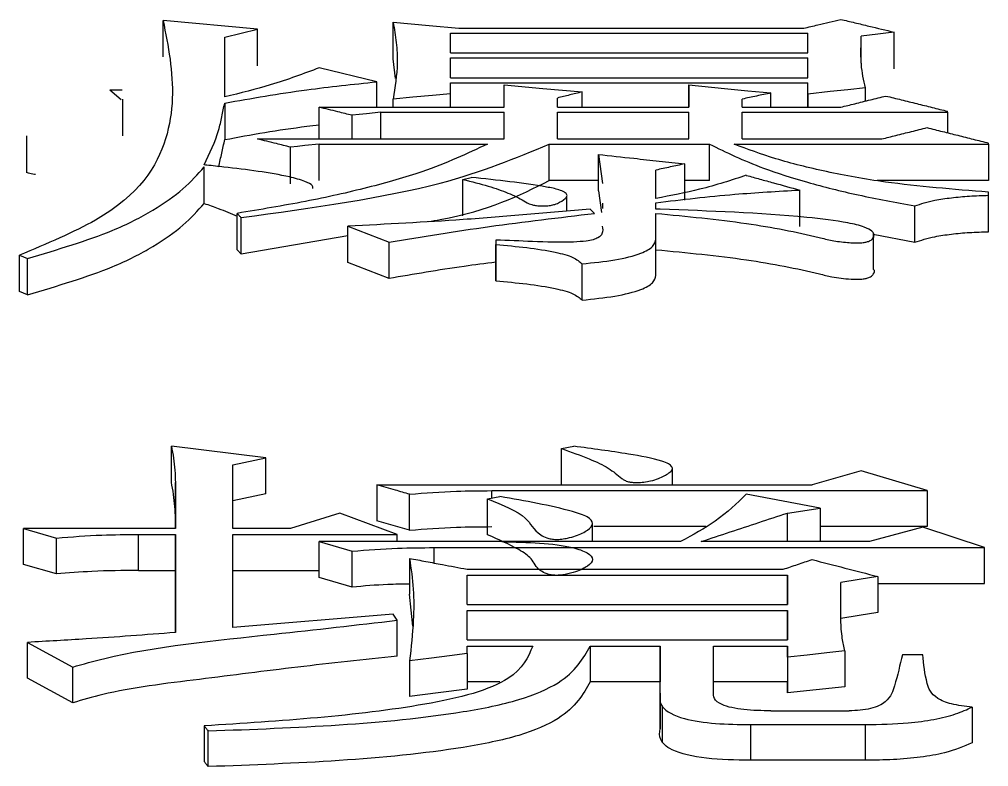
# Model space of a CAD drawing. Header units: millimetres. Extents: x 5231 to 7653, y 7068 to 7959.
# Drawn here: x 6733.161 to 6735.714, y 7418.632 to 7420.601 of the extents above; entities that cross this region are included whole.
import ezdxf

# ---------------------------------------------------------------- set-up
doc = ezdxf.new("R2010")
doc.units = ezdxf.units.MM

msp = doc.modelspace()

# ---------------------------------------------------------------- linework, layer by layer
at = {"color": 7, "linetype": 'Continuous', "lineweight": 25}
for p, q in [((6733.5395, 7420.5023), (6733.5395, 7420.5988)), ((6733.7884, 7420.5756), (6733.5396, 7420.5988)), ((6733.7019, 7420.5548), (6733.7884, 7420.5756)), ((6734.3185, 7420.5781), (6735.2271, 7420.5781)), ((6733.7019, 7420.3968), (6733.7019, 7420.5548)), ((6734.2968, 7420.5652), (6735.2379, 7420.5652)), ((6734.2968, 7420.5131), (6734.2968, 7420.5652)), ((6735.2379, 7420.5131), (6735.2379, 7420.5652)), ((6735.3786, 7420.4897), (6735.3786, 7420.5574)), ((6734.1516, 7420.4453), (6734.1454, 7420.4972)), ((6734.2968, 7420.5131), (6735.2379, 7420.5131)), ((6734.2968, 7420.5), (6735.2379, 7420.5)), ((6734.2968, 7420.4473), (6734.2968, 7420.5)), ((6735.2379, 7420.4473), (6735.2379, 7420.5)), ((6734.1021, 7420.4367), (6733.9507, 7420.4737)), ((6734.2968, 7420.4473), (6735.2379, 7420.4473)), ((6733.399, 7420.4154), (6733.4294, 7420.3904)), ((6733.399, 7420.4154), (6733.4314, 7420.4154)), ((6734.2968, 7420.434), (6735.2379, 7420.434)), ((6734.2968, 7420.4048), (6734.2968, 7420.434)), ((6734.4375, 7420.37), (6734.4375, 7420.4287)), ((6734.9242, 7420.37), (6734.9242, 7420.4287)), ((6734.9242, 7420.4287), (6734.9242, 7420.37)), ((6735.2379, 7420.4047), (6735.2379, 7420.434)), ((6735.3894, 7420.386), (6735.3894, 7420.4207)), ((6733.4333, 7420.2942), (6733.4333, 7420.391)), ((6734.1454, 7420.37), (6734.1454, 7420.3914)), ((6734.2968, 7420.37), (6734.2968, 7420.4048)), ((6734.5781, 7420.37), (6734.5781, 7420.3941)), ((6734.643, 7420.37), (6734.643, 7420.4101)), ((6735.0649, 7420.37), (6735.0649, 7420.3914)), ((6735.1406, 7420.37), (6735.1406, 7420.4074)), ((6735.2379, 7420.4047), (6735.2379, 7420.37)), ((6733.7019, 7420.3807), (6733.7019, 7420.2845)), ((6733.9507, 7420.37), (6734.4375, 7420.37)), ((6733.9507, 7420.2863), (6733.9507, 7420.37)), ((6734.5781, 7420.37), (6734.9242, 7420.37)), ((6735.0649, 7420.37), (6735.3245, 7420.37)), ((6734.1129, 7420.3566), (6734.4375, 7420.3566)), ((6734.1129, 7420.2863), (6734.1129, 7420.3566)), ((6734.4375, 7420.2863), (6734.4375, 7420.3566)), ((6734.4375, 7420.2863), (6734.4375, 7420.3566)), ((6734.5781, 7420.3566), (6734.9242, 7420.3566)), ((6734.5781, 7420.2863), (6734.5781, 7420.3566)), ((6734.9242, 7420.2863), (6734.9242, 7420.3566)), ((6734.9242, 7420.2863), (6734.9242, 7420.3566)), ((6735.0649, 7420.3566), (6735.6057, 7420.3565)), ((6735.0649, 7420.2863), (6735.0649, 7420.3566)), ((6735.6057, 7420.3565), (6735.6057, 7420.3592)), ((6735.6057, 7420.3565), (6735.6057, 7420.3025)), ((6733.1797, 7420.2943), (6733.1797, 7420.1977)), ((6733.7884, 7420.2863), (6734.4375, 7420.2863)), ((6733.9507, 7420.2727), (6734.3942, 7420.2727)), ((6734.5565, 7420.2726), (6734.9784, 7420.2726)), ((6734.5565, 7420.1766), (6734.5565, 7420.2726)), ((6734.5781, 7420.2863), (6734.9242, 7420.2863)), ((6735.0433, 7420.2726), (6735.7139, 7420.2726)), ((6735.0649, 7420.2863), (6735.4327, 7420.2863)), ((6735.7139, 7420.2726), (6735.7139, 7420.2754)), ((6735.7139, 7420.2726), (6735.7139, 7420.1766)), ((6734.6863, 7420.2453), (6734.6965, 7420.1688)), ((6733.6478, 7420.1165), (6733.6478, 7420.2124)), ((6734.3294, 7420.1793), (6734.351, 7420.1848)), ((6734.8377, 7420.1293), (6734.8377, 7420.2041)), ((6734.6863, 7420.1766), (6734.5565, 7420.1766)), ((6734.9784, 7420.1766), (6734.9134, 7420.1766)), ((6735.7139, 7420.1766), (6735.4203, 7420.1766)), ((6734.6033, 7420.0961), (6734.6033, 7420.1358)), ((6734.6863, 7420.1493), (6734.6939, 7420.0923)), ((6735.2163, 7420.0557), (6735.2163, 7420.1516)), ((6735.7139, 7420.1377), (6735.7139, 7420.146)), ((6735.7139, 7420.0418), (6735.7139, 7420.1377)), ((6734.697, 7420.117), (6734.6971, 7420.103)), ((6734.8377, 7420.1014), (6734.8377, 7420.1182)), ((6735.5192, 7420.0139), (6735.5192, 7420.1098)), ((6733.7343, 7419.9944), (6733.7343, 7420.0902)), ((6734.6755, 7420.0902), (6734.6646, 7420.1014)), ((6734.8377, 7420.0225), (6734.8377, 7420.0901)), ((6733.7452, 7419.9832), (6733.7452, 7420.079)), ((6733.7452, 7419.9832), (6734.0264, 7420.0319)), ((6734.0264, 7420.0564), (6734.1346, 7420.014)), ((6735.4099, 7420.0352), (6735.5192, 7420.0139)), ((6735.4104, 7419.9426), (6735.4104, 7420.0389)), ((6734.1346, 7419.9183), (6734.1346, 7420.014)), ((6734.4158, 7420.0197), (6734.4158, 7420.0084)), ((6734.4158, 7420.0197), (6734.4158, 7419.9239)), ((6734.4158, 7419.9126), (6734.4158, 7420.0084)), ((6734.8377, 7419.9268), (6734.8377, 7420.0225)), ((6733.161, 7419.9799), (6733.1827, 7419.9714)), ((6733.1612, 7419.8842), (6733.1612, 7419.9799)), ((6733.1827, 7419.8757), (6733.1827, 7419.9714)), ((6734.1346, 7419.9183), (6734.0264, 7419.9607)), ((6734.4158, 7419.9239), (6734.4158, 7419.9126)), ((6733.1827, 7419.8757), (6733.161, 7419.8842)), ((6733.8101, 7419.4457), (6733.5613, 7419.4763)), ((6734.589, 7419.4702), (6734.6214, 7419.4763)), ((6734.589, 7419.3752), (6734.589, 7419.4702)), ((6733.7236, 7419.4273), (6733.8101, 7419.4457)), ((6733.7236, 7419.2596), (6733.7236, 7419.4273)), ((6734.881, 7419.3749), (6734.881, 7419.4156)), ((6735.3786, 7419.4119), (6735.2488, 7419.3749)), ((6735.5517, 7419.3594), (6735.3786, 7419.4119)), ((6733.5721, 7419.3811), (6733.5721, 7419.2596)), ((6733.5721, 7419.2862), (6733.5721, 7419.3811)), ((6734.1022, 7419.3749), (6735.2488, 7419.3749)), ((6733.8101, 7419.3507), (6733.7236, 7419.3323)), ((6734.1887, 7419.2552), (6734.1887, 7419.3501)), ((6734.3943, 7419.3377), (6734.4267, 7419.3439)), ((6734.4051, 7419.3594), (6735.5517, 7419.3594)), ((6734.4051, 7419.3398), (6734.4051, 7419.3594)), ((6735.2704, 7419.3128), (6735.0757, 7419.3501)), ((6734.0048, 7419.3003), (6733.875, 7419.2596)), ((6734.1563, 7419.244), (6734.0048, 7419.3003)), ((6735.1839, 7419.3003), (6735.2704, 7419.3128)), ((6733.5721, 7419.2596), (6733.5721, 7419.2862)), ((6734.1887, 7419.2552), (6734.1022, 7419.28)), ((6734.6708, 7419.2251), (6734.6708, 7419.2721)), ((6733.1719, 7419.2597), (6733.2584, 7419.2345)), ((6733.5721, 7419.2596), (6733.1719, 7419.2597)), ((6733.1719, 7419.1649), (6733.1719, 7419.2597)), ((6733.4748, 7419.244), (6733.5721, 7419.244)), ((6733.4748, 7419.1492), (6733.4748, 7419.244)), ((6733.5721, 7419.244), (6733.5721, 7418.9856)), ((6733.875, 7419.2596), (6733.7236, 7419.2596)), ((6733.7236, 7419.244), (6734.1563, 7419.244)), ((6733.7236, 7418.9985), (6733.7236, 7419.244)), ((6734.1563, 7419.2251), (6734.1563, 7419.244)), ((6734.9694, 7419.2645), (6734.6742, 7419.2645)), ((6735.5517, 7419.2645), (6735.2704, 7419.2645)), ((6735.5409, 7419.2628), (6735.4003, 7419.2251)), ((6735.7031, 7419.2093), (6735.5409, 7419.2628)), ((6733.2584, 7419.1398), (6733.2584, 7419.2345)), ((6733.9507, 7419.2251), (6734.0373, 7419.1998)), ((6734.9027, 7419.2251), (6733.9507, 7419.2251)), ((6733.9507, 7419.1304), (6733.9507, 7419.2251)), ((6735.4003, 7419.2251), (6734.9567, 7419.2251)), ((6734.2536, 7419.2093), (6735.7031, 7419.2093)), ((6734.2536, 7419.1687), (6734.2536, 7419.2093)), ((6733.2584, 7419.1398), (6733.1719, 7419.1649)), ((6734.1887, 7419.1809), (6734.1887, 7419.0862)), ((6733.4748, 7419.1492), (6733.5721, 7419.1492)), ((6733.5721, 7418.9856), (6733.5721, 7419.1492)), ((6733.7236, 7419.1492), (6733.9507, 7419.1492)), ((6734.3402, 7419.1523), (6735.1731, 7419.1523)), ((6734.0373, 7419.1052), (6733.9507, 7419.1304)), ((6734.3402, 7419.1364), (6735.1839, 7419.1364)), ((6734.3402, 7419.0597), (6734.3402, 7419.1364)), ((6735.1839, 7419.0597), (6735.1839, 7419.1364)), ((6735.1839, 7419.1364), (6735.1839, 7419.0597)), ((6735.3245, 7419.0179), (6735.3245, 7419.1173)), ((6735.4219, 7419.1146), (6735.7031, 7419.1146)), ((6734.1972, 7419.0022), (6734.1887, 7419.0862)), ((6734.3402, 7419.0597), (6735.1839, 7419.0597)), ((6734.3402, 7419.0437), (6735.1839, 7419.0437)), ((6734.3402, 7418.9661), (6734.3402, 7419.0437)), ((6735.1839, 7418.9661), (6735.1839, 7419.0437)), ((6735.1839, 7419.0437), (6735.1839, 7418.9661)), ((6734.1455, 7419.034), (6733.7236, 7418.9985)), ((6734.1563, 7419.0179), (6734.1455, 7419.034)), ((6734.1563, 7418.9235), (6734.1563, 7419.0179)), ((6733.1827, 7418.9596), (6733.3014, 7418.8946)), ((6734.3402, 7418.9661), (6735.1839, 7418.9661)), ((6734.3402, 7418.9499), (6734.5132, 7418.9499)), ((6734.3402, 7418.9304), (6734.3402, 7418.9499)), ((6734.6647, 7418.9499), (6734.8486, 7418.9499)), ((6734.6647, 7418.9499), (6734.6647, 7418.8556)), ((6734.8486, 7418.8255), (6734.8486, 7418.9499)), ((6734.8486, 7418.9499), (6734.8486, 7418.8556)), ((6734.9892, 7418.9499), (6735.1839, 7418.9499)), ((6734.9892, 7418.8288), (6734.9892, 7418.9499)), ((6735.1839, 7418.9206), (6735.1839, 7418.9499)), ((6735.1839, 7418.9499), (6735.1839, 7418.8556)), ((6735.3354, 7418.9369), (6735.3354, 7418.8426)), ((6734.3402, 7418.9304), (6734.3402, 7418.8361)), ((6735.5409, 7418.9271), (6735.4868, 7418.9271)), ((6733.3014, 7418.8004), (6733.3014, 7418.8946)), ((6733.3014, 7418.8004), (6733.1827, 7418.8653)), ((6734.4269, 7418.8556), (6734.3402, 7418.8556)), ((6734.8486, 7418.8556), (6734.6647, 7418.8556)), ((6734.8486, 7418.7314), (6734.8486, 7418.8556)), ((6735.1839, 7418.8556), (6734.9892, 7418.8556)), ((6735.1839, 7418.8263), (6735.1839, 7418.8556)), ((6734.8486, 7418.8255), (6734.8486, 7418.7314)), ((6734.8539, 7418.792), (6734.8539, 7418.6967)), ((6735.6707, 7418.7892), (6735.6707, 7418.6951)), ((6735.1407, 7418.7793), (6735.3462, 7418.7793)), ((6735.0866, 7418.7428), (6735.3895, 7418.7428)), ((6735.0866, 7418.7428), (6735.0866, 7418.6487)), ((6735.3895, 7418.6487), (6735.3895, 7418.7428)), ((6733.6587, 7418.6321), (6733.6587, 7418.7262)), ((6735.3895, 7418.6487), (6735.0866, 7418.6487))]:
    msp.add_line(p, q, dxfattribs=at)
at = {"color": 7, "linetype": 'Continuous', "lineweight": 25, "flags": 128}
for points in [[(6734.1454, 7420.5936), (6734.1927, 7420.5894), (6734.2401, 7420.5852), (6734.3185, 7420.5781)], [(6734.1454, 7420.4972), (6734.1454, 7420.5512), (6734.1454, 7420.5936)], [(6733.7884, 7420.4791), (6733.7884, 7420.5331), (6733.7884, 7420.5756)], [(6735.4651, 7420.5678), (6735.4435, 7420.5652), (6735.4218, 7420.5626), (6735.4002, 7420.56), (6735.3786, 7420.5574)], [(6735.4651, 7420.4713), (6735.4651, 7420.5253), (6735.4651, 7420.5678)], [(6735.2379, 7420.5131), (6735.2379, 7420.5227), (6735.2379, 7420.5652)], [(6735.2379, 7420.4473), (6735.2379, 7420.4576), (6735.2379, 7420.5)], [(6734.1021, 7420.37), (6734.1021, 7420.3885), (6734.1021, 7420.4367)], [(6734.4375, 7420.4287), (6734.5402, 7420.4194), (6734.5916, 7420.4147), (6734.643, 7420.4101)], [(6734.4375, 7420.37), (6734.4375, 7420.3864), (6734.4375, 7420.4287)], [(6734.9242, 7420.4287), (6735.0183, 7420.4195), (6735.0794, 7420.4134), (6735.1406, 7420.4074)], [(6735.2379, 7420.37), (6735.2379, 7420.3917), (6735.2379, 7420.434)], [(6735.3894, 7420.4207), (6735.3428, 7420.4158), (6735.2962, 7420.4109), (6735.2379, 7420.4047)], [(6734.2968, 7420.4048), (6734.2493, 7420.4006), (6734.1973, 7420.396), (6734.1454, 7420.3914)], [(6734.1129, 7420.3566), (6734.0751, 7420.3525), (6734.0562, 7420.3505), (6734.0372, 7420.3485)], [(6734.0372, 7420.2863), (6734.0372, 7420.3062), (6734.0372, 7420.3485)], [(6733.9507, 7420.2727), (6733.9128, 7420.2686), (6733.8939, 7420.2665), (6733.875, 7420.2645)], [(6733.875, 7420.1684), (6733.875, 7420.2222), (6733.875, 7420.2645)], [(6733.9507, 7420.1766), (6733.9507, 7420.2304), (6733.9507, 7420.2727)], [(6734.9784, 7420.1766), (6734.9784, 7420.2085), (6734.9784, 7420.2406), (6734.9784, 7420.2726)], [(6734.6863, 7420.1493), (6734.6863, 7420.1973), (6734.6863, 7420.2453)], [(6734.9134, 7420.1247), (6734.9134, 7420.1784), (6734.9134, 7420.2206)], [(6734.3294, 7420.0834), (6734.3294, 7420.117), (6734.3294, 7420.1481), (6734.3294, 7420.1793)], [(6734.0264, 7419.9607), (6734.0264, 7420.0143), (6734.0264, 7420.0564)], [(6734.643, 7419.8614), (6734.643, 7419.8885), (6734.643, 7419.9155), (6734.643, 7419.9571)], [(6733.5613, 7419.3813), (6733.5613, 7419.4345), (6733.5613, 7419.4763)], [(6733.8101, 7419.3507), (6733.8101, 7419.4039), (6733.8101, 7419.4457)], [(6734.1022, 7419.3749), (6734.1022, 7419.3217), (6734.1022, 7419.28)], [(6735.5517, 7419.3594), (6735.5517, 7419.3063), (6735.5517, 7419.2645)], [(6734.3943, 7419.2429), (6734.3943, 7419.2788), (6734.3943, 7419.3082), (6734.3943, 7419.3377)], [(6735.1839, 7419.2251), (6735.1839, 7419.2586), (6735.1839, 7419.3003)], [(6735.2704, 7419.3128), (6735.2704, 7419.2597), (6735.2704, 7419.2251)], [(6733.5721, 7419.1492), (6733.5721, 7419.2023), (6733.5721, 7419.244)], [(6734.0373, 7419.1052), (6734.0373, 7419.1525), (6734.0373, 7419.1998)], [(6735.7031, 7419.1146), (6735.7031, 7419.1677), (6735.7031, 7419.2093)], [(6735.4219, 7419.1332), (6735.3732, 7419.1253), (6735.3245, 7419.1173)], [(6735.4219, 7419.1332), (6735.4219, 7419.0803), (6735.4219, 7419.0387)], [(6735.4219, 7419.0387), (6735.3732, 7419.0307), (6735.3245, 7419.0228)], [(6733.1827, 7418.8653), (6733.1827, 7418.9181), (6733.1827, 7418.9596)], [(6735.3354, 7418.9369), (6735.2878, 7418.9318), (6735.2359, 7418.9262), (6735.1839, 7418.9206)], [(6734.3402, 7418.9304), (6734.2936, 7418.9244), (6734.2469, 7418.9183), (6734.1887, 7418.9108)], [(6734.1887, 7418.9108), (6734.1887, 7418.858), (6734.1887, 7418.8165)], [(6735.1839, 7418.9206), (6735.1839, 7418.8678), (6735.1839, 7418.8263)], [(6734.3402, 7418.8361), (6734.2644, 7418.8263), (6734.1887, 7418.8165)], [(6735.3354, 7418.8426), (6735.2596, 7418.8344), (6735.1839, 7418.8263)], [(6733.6479, 7418.7395), (6733.6479, 7418.7012), (6733.6479, 7418.6733), (6733.6479, 7418.6454)]]:
    msp.add_lwpolyline(points, dxfattribs=at)
at = {"color": 7, "linetype": 'Continuous', "lineweight": 25}
for points, knots in [([(6733.5395, 7420.5988), (6733.5463, 7420.5648), (6733.5666, 7420.463), (6733.5693, 7420.2877), (6733.4546, 7420.1027), (6733.2334, 7420.0101), (6733.1612, 7419.9799)], [0, 0, 0, 0, 0.166549, 0.499386, 0.836693, 1, 1, 1, 1]), ([(6734.1454, 7420.5936), (6734.1486, 7420.5758), (6734.1549, 7420.5402), (6734.1583, 7420.473), (6734.1504, 7420.423), (6734.1454, 7420.3914)], [0, 0, 0, 0, 0.2682745, 0.5365887, 1, 1, 1, 1]), ([(6735.2271, 7420.5781), (6735.2395, 7420.5811), (6735.2619, 7420.5864), (6735.2943, 7420.5942), (6735.3144, 7420.599), (6735.3245, 7420.6014)], [0, 0, 0, 0, 0.380769, 0.690384, 1, 1, 1, 1]), ([(6735.3245, 7420.6014), (6735.3368, 7420.5984), (6735.3615, 7420.5925), (6735.4084, 7420.5813), (6735.4429, 7420.5731), (6735.4651, 7420.5678)], [0, 0, 0, 0, 0.263606, 0.527212, 1, 1, 1, 1]), ([(6735.3894, 7420.4207), (6735.3849, 7420.4413), (6735.3782, 7420.4722), (6735.3773, 7420.5177), (6735.3781, 7420.5426), (6735.3786, 7420.5574)], [0, 0, 0, 0, 0.448128, 0.672146, 1, 1, 1, 1]), ([(6735.3789, 7420.4808), (6735.3789, 7420.4813), (6735.3786, 7420.4852), (6735.3785, 7420.4919), (6735.3785, 7420.4922), (6735.3785, 7420.4923)], [0, 0, 0, 0, 0.072406, 0.645136, 1, 1, 1, 1]), ([(6733.9507, 7420.4737), (6733.9097, 7420.4582), (6733.836, 7420.4305), (6733.7431, 7420.4071), (6733.7019, 7420.3968)], [0, 0, 0, 0, 0.556386, 1, 1, 1, 1]), ([(6733.7019, 7420.3807), (6733.7725, 7420.3932), (6733.899, 7420.4156), (6734.0399, 7420.4302), (6734.1021, 7420.4367)], [0, 0, 0, 0, 0.557889, 1, 1, 1, 1]), ([(6734.643, 7420.4101), (6734.6376, 7420.4088), (6734.6268, 7420.4061), (6734.6105, 7420.4021), (6734.5943, 7420.3981), (6734.5835, 7420.3954), (6734.5781, 7420.3941)], [0, 0, 0, 0, 0.25, 0.5, 0.75, 1, 1, 1, 1]), ([(6735.1406, 7420.4074), (6735.1343, 7420.4061), (6735.1217, 7420.4034), (6735.1027, 7420.3994), (6735.0838, 7420.3954), (6735.0712, 7420.3927), (6735.0649, 7420.3914)], [0, 0, 0, 0, 0.2500001, 0.5000002, 0.7500003, 1, 1, 1, 1]), ([(6735.3245, 7420.37), (6735.3368, 7420.373), (6735.3628, 7420.3795), (6735.4025, 7420.3893), (6735.4298, 7420.396), (6735.4435, 7420.3994)], [0, 0, 0, 0, 0.3115382, 0.6557691, 1, 1, 1, 1]), ([(6735.4435, 7420.3994), (6735.457, 7420.3961), (6735.484, 7420.3894), (6735.5246, 7420.3794), (6735.5652, 7420.3693), (6735.5922, 7420.3626), (6735.6057, 7420.3592)], [0, 0, 0, 0, 0.25, 0.5, 0.749999, 1, 1, 1, 1]), ([(6733.6478, 7420.2179), (6733.6624, 7420.2483), (6733.6829, 7420.2908), (6733.6942, 7420.3449), (6733.6993, 7420.3688), (6733.7019, 7420.3807)], [0, 0, 0, 0, 0.556742, 0.778364, 1, 1, 1, 1]), ([(6734.0372, 7420.3485), (6734.0249, 7420.3516), (6734.0043, 7420.3567), (6733.9754, 7420.3639), (6733.9589, 7420.3679), (6733.9507, 7420.37)], [0, 0, 0, 0, 0.42836, 0.71418, 1, 1, 1, 1]), ([(6733.7019, 7420.2845), (6733.7716, 7420.2975), (6733.8512, 7420.3123), (6733.9398, 7420.322), (6733.9507, 7420.3232)], [0, 0, 0, 0, 0.877035, 1, 1, 1, 1]), ([(6735.4327, 7420.2863), (6735.445, 7420.2894), (6735.471, 7420.2959), (6735.5107, 7420.3058), (6735.538, 7420.3127), (6735.5516, 7420.3161)], [0, 0, 0, 0, 0.311538, 0.655769, 1, 1, 1, 1]), ([(6735.5516, 7420.3161), (6735.5652, 7420.3127), (6735.5922, 7420.3059), (6735.6328, 7420.2958), (6735.6733, 7420.2856), (6735.7004, 7420.2788), (6735.7139, 7420.2754)], [0, 0, 0, 0, 0.25, 0.5, 0.749999, 1, 1, 1, 1]), ([(6733.6858, 7420.2129), (6733.6887, 7420.2249), (6733.6945, 7420.2489), (6733.6994, 7420.2726), (6733.7019, 7420.2845)], [0, 0, 0, 0, 0.499984, 1, 1, 1, 1]), ([(6734.3942, 7420.2727), (6734.3406, 7420.2476), (6734.2518, 7420.206), (6734.0802, 7420.1571), (6733.9165, 7420.1203), (6733.7953, 7420.1003), (6733.7343, 7420.0902)], [0, 0, 0, 0, 0.333002, 0.552476, 0.774971, 1, 1, 1, 1]), ([(6733.7452, 7420.079), (6733.9336, 7420.105), (6734.2651, 7420.1509), (6734.4686, 7420.2359), (6734.5565, 7420.2726)], [0, 0, 0, 0, 0.568507, 1, 1, 1, 1]), ([(6733.875, 7420.2645), (6733.8626, 7420.2676), (6733.842, 7420.2728), (6733.8132, 7420.28), (6733.7967, 7420.2842), (6733.7884, 7420.2863)], [0, 0, 0, 0, 0.4283601, 0.71418, 1, 1, 1, 1]), ([(6734.9784, 7420.2726), (6735.0229, 7420.251), (6735.0967, 7420.2151), (6735.2353, 7420.1713), (6735.3684, 7420.1376), (6735.4687, 7420.1191), (6735.5192, 7420.1098)], [0, 0, 0, 0, 0.333809, 0.553089, 0.775219, 1, 1, 1, 1]), ([(6735.7139, 7420.146), (6735.621, 7420.1534), (6735.469, 7420.1656), (6735.2849, 7420.1988), (6735.15, 7420.2328), (6735.0786, 7420.2594), (6735.0433, 7420.2726)], [0, 0, 0, 0, 0.347456, 0.568585, 0.785979, 1, 1, 1, 1]), ([(6734.6863, 7420.2453), (6734.7173, 7420.242), (6734.7707, 7420.2362), (6734.8465, 7420.2279), (6734.8911, 7420.2231), (6734.9134, 7420.2206)], [0, 0, 0, 0, 0.410416, 0.705208, 1, 1, 1, 1]), ([(6733.1827, 7419.9714), (6733.2619, 7419.9949), (6733.3916, 7420.0334), (6733.516, 7420.0979), (6733.5965, 7420.1544), (6733.6307, 7420.1931), (6733.6478, 7420.2124)], [0, 0, 0, 0, 0.345608, 0.56562, 0.783503, 1, 1, 1, 1]), ([(6733.9342, 7420.156), (6733.934, 7420.1584), (6733.9335, 7420.1651), (6733.9123, 7420.1761), (6733.8394, 7420.1953), (6733.7453, 7420.2071), (6733.6674, 7420.2157), (6733.6501, 7420.2177), (6733.6478, 7420.2179)], [0, 0, 0, 0, 0.067338, 0.183513, 0.337034, 0.852124, 0.98038, 1, 1, 1, 1]), ([(6734.9134, 7420.2206), (6734.9071, 7420.2193), (6734.8945, 7420.2165), (6734.8756, 7420.2124), (6734.8566, 7420.2083), (6734.844, 7420.2055), (6734.8377, 7420.2041)], [0, 0, 0, 0, 0.2500001, 0.5000002, 0.7500003, 1, 1, 1, 1]), ([(6733.2033, 7420.1926), (6733.2024, 7420.1927), (6733.1956, 7420.1933), (6733.1869, 7420.195), (6733.1815, 7420.197), (6733.1798, 7420.1977)], [0, 0, 0, 0, 0.097707, 0.708911, 1, 1, 1, 1]), ([(6734.3294, 7420.1793), (6734.3522, 7420.1737), (6734.3959, 7420.163), (6734.4496, 7420.1439), (6734.4847, 7420.1272), (6734.5023, 7420.1148), (6734.5201, 7420.1108), (6734.5326, 7420.1097), (6734.5462, 7420.1098), (6734.5601, 7420.111), (6734.5743, 7420.1142), (6734.5884, 7420.1215), (6734.6012, 7420.1299), (6734.605, 7420.1393), (6734.5974, 7420.1463), (6734.5802, 7420.1537), (6734.5309, 7420.1633), (6734.4536, 7420.1742), (6734.3854, 7420.1813), (6734.351, 7420.1848)], [0, 0, 0, 0, 0.117405, 0.224509, 0.331508, 0.385093, 0.401497, 0.417937, 0.434587, 0.453948, 0.473457, 0.503443, 0.565753, 0.597793, 0.629829, 0.66369, 0.717981, 0.857975, 1, 1, 1, 1]), ([(6735.0757, 7420.1904), (6735.0366, 7420.1775), (6734.9661, 7420.1544), (6734.8772, 7420.1371), (6734.8377, 7420.1293)], [0, 0, 0, 0, 0.5551112, 1, 1, 1, 1]), ([(6735.0757, 7420.1903), (6735.0876, 7420.1871), (6735.1115, 7420.1805), (6735.1584, 7420.1676), (6735.1933, 7420.1579), (6735.2163, 7420.1516)], [0, 0, 0, 0, 0.254578, 0.509156, 1, 1, 1, 1]), ([(6734.2379, 7420.0685), (6734.2484, 7420.0703), (6734.3928, 7420.0946), (6734.4777, 7420.1371), (6734.5565, 7420.1766)], [0, 0, 0, 0, 0.072923, 1, 1, 1, 1]), ([(6734.8377, 7420.1182), (6734.9062, 7420.1263), (6735.0287, 7420.1409), (6735.1589, 7420.1483), (6735.2163, 7420.1516)], [0, 0, 0, 0, 0.5585498, 1, 1, 1, 1]), ([(6735.5192, 7420.1098), (6735.5357, 7420.1151), (6735.5633, 7420.1241), (6735.6157, 7420.1317), (6735.6635, 7420.1361), (6735.6971, 7420.1371), (6735.7139, 7420.1377)], [0, 0, 0, 0, 0.330678, 0.5509904, 0.7745699, 1, 1, 1, 1]), ([(6733.1827, 7419.8757), (6733.2619, 7419.8992), (6733.3916, 7419.9376), (6733.516, 7420.0021), (6733.5965, 7420.0585), (6733.6307, 7420.0972), (6733.6478, 7420.1164)], [0, 0, 0, 0, 0.345691, 0.565702, 0.783554, 1, 1, 1, 1]), ([(6733.6478, 7420.1164), (6733.6604, 7420.1121), (6733.6916, 7420.1013), (6733.7183, 7420.0895), (6733.7343, 7420.0824)], [0, 0, 0, 0, 0.401034, 1, 1, 1, 1]), ([(6733.7343, 7420.0902), (6733.7362, 7420.0883), (6733.7398, 7420.0846), (6733.7434, 7420.0808), (6733.7452, 7420.079)], [0, 0, 0, 0, 0.500636, 1, 1, 1, 1]), ([(6734.6646, 7420.1014), (6734.609, 7420.0965), (6734.4978, 7420.0869), (6734.2869, 7420.0696), (6734.128, 7420.0616), (6734.0264, 7420.0564)], [0, 0, 0, 0, 0.26507, 0.530167, 1, 1, 1, 1]), ([(6734.1346, 7420.014), (6734.2217, 7420.0284), (6734.3525, 7420.0501), (6734.5366, 7420.0733), (6734.6291, 7420.0845), (6734.6755, 7420.0902)], [0, 0, 0, 0, 0.499014, 0.7494465, 1, 1, 1, 1]), ([(6734.8377, 7420.0901), (6734.9188, 7420.0823), (6735.0731, 7420.0676), (6735.2207, 7420.0386), (6735.3006, 7420.0182), (6735.3332, 7420.0138), (6735.3594, 7420.0121), (6735.3757, 7420.0123), (6735.3889, 7420.0138), (6735.3992, 7420.0167), (6735.4087, 7420.0221), (6735.4139, 7420.0313), (6735.4098, 7420.0431), (6735.3857, 7420.0557), (6735.3279, 7420.0693), (6735.1504, 7420.0902), (6734.9753, 7420.0963), (6734.8415, 7420.1012), (6734.8377, 7420.1013)], [0, 0, 0, 0, 0.188719, 0.358861, 0.391316, 0.423923, 0.437181, 0.45054, 0.459368, 0.468208, 0.481618, 0.505169, 0.538402, 0.57066, 0.612984, 0.701011, 0.991499, 1, 1, 1, 1]), ([(6734.696, 7420.0564), (6734.6973, 7420.0498), (6734.6993, 7420.0394), (6734.689, 7420.027), (6734.6731, 7420.0204), (6734.6507, 7420.0163), (6734.5965, 7420.0127), (6734.5158, 7420.0158), (6734.448, 7420.0184), (6734.4158, 7420.0197)], [0, 0, 0, 0, 0.17706, 0.276251, 0.3311, 0.386158, 0.474795, 0.750889, 1, 1, 1, 1]), ([(6735.5192, 7420.0139), (6735.5357, 7420.0193), (6735.5633, 7420.0282), (6735.6157, 7420.0358), (6735.6635, 7420.0403), (6735.6971, 7420.0413), (6735.7139, 7420.0418)], [0, 0, 0, 0, 0.3305693, 0.5508849, 0.7745064, 1, 1, 1, 1]), ([(6734.4158, 7420.0084), (6734.4709, 7420.003), (6734.5469, 7419.9957), (6734.6227, 7419.9751), (6734.6363, 7419.963), (6734.643, 7419.9571)], [0, 0, 0, 0, 0.572071, 0.789697, 1, 1, 1, 1]), ([(6734.643, 7419.9571), (6734.6726, 7419.9601), (6734.7307, 7419.9662), (6734.7975, 7419.9824), (6734.8332, 7420.0026), (6734.8362, 7420.0159), (6734.8377, 7420.0225)], [0, 0, 0, 0, 0.2915669, 0.5740347, 0.7886262, 1, 1, 1, 1]), ([(6733.7343, 7419.9944), (6733.7353, 7419.9934), (6733.7371, 7419.9915), (6733.7407, 7419.9878), (6733.7434, 7419.985), (6733.7452, 7419.9832)], [0, 0, 0, 0, 0.25428, 0.50856, 1, 1, 1, 1]), ([(6734.8377, 7419.9943), (6734.9189, 7419.9866), (6735.0736, 7419.9718), (6735.2208, 7419.9426), (6735.3033, 7419.9219), (6735.3387, 7419.9172), (6735.3677, 7419.9163), (6735.3827, 7419.9171), (6735.3949, 7419.9195), (6735.405, 7419.9238), (6735.4121, 7419.9315), (6735.4153, 7419.9385), (6735.4103, 7419.9425), (6735.4102, 7419.9426)], [0, 0, 0, 0, 0.358756, 0.683676, 0.742886, 0.819336, 0.842171, 0.865235, 0.881875, 0.903122, 0.938303, 0.998098, 1, 1, 1, 1]), ([(6734.4158, 7419.9614), (6734.3879, 7419.9578), (6734.2908, 7419.9454), (6734.1995, 7419.9296), (6734.1346, 7419.9183)], [0, 0, 0, 0, 0.2880418, 1, 1, 1, 1]), ([(6734.4158, 7419.9126), (6734.4709, 7419.9073), (6734.5469, 7419.9), (6734.6227, 7419.8794), (6734.6363, 7419.8673), (6734.643, 7419.8614)], [0, 0, 0, 0, 0.572232, 0.789823, 1, 1, 1, 1]), ([(6734.643, 7419.8614), (6734.6726, 7419.8645), (6734.7307, 7419.8706), (6734.7975, 7419.8868), (6734.8332, 7419.9069), (6734.8362, 7419.9202), (6734.8377, 7419.9268)], [0, 0, 0, 0, 0.291715, 0.574226, 0.788746, 1, 1, 1, 1]), ([(6733.5613, 7419.4763), (6733.5634, 7419.4658), (6733.5675, 7419.4448), (6733.5708, 7419.413), (6733.5717, 7419.3917), (6733.5721, 7419.3811)], [0, 0, 0, 0, 0.332257, 0.666061, 1, 1, 1, 1]), ([(6734.589, 7419.4702), (6734.614, 7419.4613), (6734.6595, 7419.4452), (6734.7162, 7419.4192), (6734.7375, 7419.3989), (6734.7543, 7419.3868), (6734.7633, 7419.3831), (6734.7753, 7419.3812), (6734.7895, 7419.3807), (6734.8065, 7419.3819), (6734.827, 7419.3852), (6734.8498, 7419.3935), (6734.869, 7419.4033), (6734.8825, 7419.4138), (6734.8809, 7419.4223), (6734.8715, 7419.4303), (6734.8368, 7419.4433), (6734.751, 7419.4591), (6734.6698, 7419.4699), (6734.6214, 7419.4763)], [0, 0, 0, 0, 0.133726, 0.243046, 0.352536, 0.371714, 0.391105, 0.403332, 0.418294, 0.440555, 0.463879, 0.498849, 0.561349, 0.592921, 0.624779, 0.654038, 0.687592, 0.813478, 1, 1, 1, 1]), ([(6733.5721, 7419.2862), (6733.5718, 7419.2968), (6733.5712, 7419.318), (6733.5673, 7419.3497), (6733.5633, 7419.3708), (6733.5613, 7419.3813)], [0, 0, 0, 0, 0.332667, 0.666261, 1, 1, 1, 1]), ([(6734.1887, 7419.3501), (6734.1764, 7419.3536), (6734.1557, 7419.3595), (6734.1269, 7419.3678), (6734.1104, 7419.3725), (6734.1022, 7419.3749)], [0, 0, 0, 0, 0.42836, 0.714179, 1, 1, 1, 1]), ([(6734.1887, 7419.3501), (6734.2298, 7419.3533), (6734.301, 7419.3587), (6734.3741, 7419.3592), (6734.4051, 7419.3594)], [0, 0, 0, 0, 0.576873, 1, 1, 1, 1]), ([(6734.3943, 7419.3377), (6734.4338, 7419.3217), (6734.5037, 7419.2935), (6734.5141, 7419.2536), (6734.5461, 7419.2358), (6734.5612, 7419.2319), (6734.5751, 7419.2305), (6734.5905, 7419.2316), (6734.6081, 7419.2349), (6734.6336, 7419.2423), (6734.6601, 7419.255), (6734.6764, 7419.2728), (6734.6601, 7419.2913), (6734.5775, 7419.3174), (6734.4936, 7419.3321), (6734.4267, 7419.3439)], [0, 0, 0, 0, 0.2067563, 0.3662214, 0.3993161, 0.4149037, 0.4293815, 0.446248, 0.4652858, 0.4968653, 0.5587577, 0.621692, 0.6827997, 0.74742, 1, 1, 1, 1]), ([(6735.0757, 7419.3501), (6735.0511, 7419.3259), (6735.0071, 7419.2825), (6734.9347, 7419.2427), (6734.9027, 7419.2251)], [0, 0, 0, 0, 0.557248, 1, 1, 1, 1]), ([(6734.9567, 7419.2251), (6734.9822, 7419.2336), (6735.0329, 7419.2504), (6735.1086, 7419.2755), (6735.1588, 7419.292), (6735.1839, 7419.3003)], [0, 0, 0, 0, 0.336867, 0.668433, 1, 1, 1, 1]), ([(6733.2584, 7419.2345), (6733.2982, 7419.2377), (6733.3693, 7419.2432), (6733.4425, 7419.2437), (6733.4748, 7419.244)], [0, 0, 0, 0, 0.558835, 1, 1, 1, 1]), ([(6734.1887, 7419.2552), (6734.2298, 7419.2584), (6734.301, 7419.2639), (6734.3741, 7419.2643), (6734.4051, 7419.2645)], [0, 0, 0, 0, 0.576909, 1, 1, 1, 1]), ([(6734.4316, 7419.2251), (6734.4995, 7419.2234), (6734.5881, 7419.2212), (6734.6599, 7419.1964), (6734.6764, 7419.1781), (6734.66, 7419.1603), (6734.6322, 7419.1469), (6734.6053, 7419.1394), (6734.5868, 7419.1366), (6734.574, 7419.1359), (6734.5612, 7419.1372), (6734.5462, 7419.1411), (6734.5205, 7419.1549), (6734.5165, 7419.1785), (6734.4678, 7419.2106), (6734.4231, 7419.2302), (6734.3943, 7419.2429)], [0, 0, 0, 0, 0.221916, 0.289156, 0.352711, 0.418164, 0.482555, 0.524096, 0.539142, 0.552797, 0.567871, 0.584094, 0.618525, 0.736706, 0.830308, 1, 1, 1, 1]), ([(6734.0373, 7419.1998), (6734.077, 7419.203), (6734.1482, 7419.2086), (6734.2213, 7419.2091), (6734.2536, 7419.2093)], [0, 0, 0, 0, 0.558839, 1, 1, 1, 1]), ([(6734.1887, 7419.1809), (6734.1926, 7419.1539), (6734.2005, 7419.0999), (6734.1998, 7419.0099), (6734.1927, 7418.9465), (6734.1887, 7418.9108)], [0, 0, 0, 0, 0.3037789, 0.6076066, 1, 1, 1, 1]), ([(6734.1887, 7419.1809), (6734.2031, 7419.1782), (6734.2319, 7419.1727), (6734.2824, 7419.1632), (6734.3185, 7419.1564), (6734.3402, 7419.1523)], [0, 0, 0, 0, 0.2853637, 0.5707273, 1, 1, 1, 1]), ([(6735.1731, 7419.1523), (6735.1857, 7419.1566), (6735.2046, 7419.1629), (6735.2299, 7419.1714), (6735.2425, 7419.1756), (6735.2488, 7419.1777)], [0, 0, 0, 0, 0.499999, 0.749999, 1, 1, 1, 1]), ([(6735.2488, 7419.1777), (6735.2777, 7419.1703), (6735.3354, 7419.1555), (6735.393, 7419.1407), (6735.4219, 7419.1332)], [0, 0, 0, 0, 0.5, 1, 1, 1, 1]), ([(6733.4748, 7419.1492), (6733.4337, 7419.1489), (6733.3605, 7419.1482), (6733.2895, 7419.1424), (6733.2584, 7419.1398)], [0, 0, 0, 0, 0.561085, 1, 1, 1, 1]), ([(6734.1887, 7419.1132), (6734.1694, 7419.1129), (6734.1181, 7419.1122), (6734.0683, 7419.1079), (6734.0373, 7419.1052)], [0, 0, 0, 0, 0.375487, 1, 1, 1, 1]), ([(6733.3014, 7418.8946), (6733.329, 7418.9025), (6733.48, 7418.9457), (6733.7897, 7418.9754), (6734.049, 7419.0055), (6734.1563, 7419.0179)], [0, 0, 0, 0, 0.116014, 0.634345, 1, 1, 1, 1]), ([(6735.3354, 7418.9369), (6735.3328, 7418.948), (6735.3285, 7418.9671), (6735.3258, 7418.9941), (6735.3249, 7419.01), (6735.3245, 7419.0179)], [0, 0, 0, 0, 0.411595, 0.705741, 1, 1, 1, 1]), ([(6733.5721, 7418.9856), (6733.533, 7418.9825), (6733.4548, 7418.9765), (6733.3251, 7418.9676), (6733.2341, 7418.9625), (6733.1827, 7418.9596)], [0, 0, 0, 0, 0.303348, 0.606728, 1, 1, 1, 1]), ([(6734.5132, 7418.9499), (6734.5007, 7418.9201), (6734.4812, 7418.8737), (6734.3603, 7418.8225), (6734.1005, 7418.7684), (6733.8488, 7418.7523), (6733.6479, 7418.7395)], [0, 0, 0, 0, 0.226131, 0.352776, 0.483485, 1, 1, 1, 1]), ([(6733.6587, 7418.7262), (6733.8908, 7418.7348), (6734.1815, 7418.7456), (6734.482, 7418.8054), (6734.6164, 7418.8643), (6734.6458, 7418.9164), (6734.6647, 7418.9499)], [0, 0, 0, 0, 0.516645, 0.647021, 0.773427, 1, 1, 1, 1]), ([(6734.1563, 7418.9235), (6734.0686, 7418.914), (6733.8932, 7418.895), (6733.6353, 7418.8617), (6733.4236, 7418.8364), (6733.3272, 7418.808), (6733.3014, 7418.8004)], [0, 0, 0, 0, 0.295049, 0.590126, 0.890259, 1, 1, 1, 1]), ([(6735.4868, 7418.9271), (6735.4805, 7418.9), (6735.4708, 7418.8587), (6735.4562, 7418.8125), (6735.427, 7418.7927), (6735.4046, 7418.7848), (6735.3762, 7418.78), (6735.3563, 7418.7795), (6735.3462, 7418.7793)], [0, 0, 0, 0, 0.492166, 0.748655, 0.814237, 0.8808, 0.939877, 1, 1, 1, 1]), ([(6735.6707, 7418.7892), (6735.6515, 7418.7913), (6735.6139, 7418.7954), (6735.5636, 7418.8174), (6735.5463, 7418.8635), (6735.543, 7418.9019), (6735.5409, 7418.9271)], [0, 0, 0, 0, 0.127877, 0.250423, 0.507215, 1, 1, 1, 1]), ([(6734.6647, 7418.8556), (6734.6458, 7418.8222), (6734.6164, 7418.7701), (6734.482, 7418.7112), (6734.1815, 7418.6516), (6733.8908, 7418.6407), (6733.6587, 7418.6321)], [0, 0, 0, 0, 0.226405, 0.352766, 0.483152, 1, 1, 1, 1]), ([(6734.8486, 7418.8255), (6734.8473, 7418.8134), (6734.8447, 7418.7891), (6734.9014, 7418.7571), (6734.9949, 7418.7442), (6735.0558, 7418.7433), (6735.0866, 7418.7428)], [0, 0, 0, 0, 0.268045, 0.539982, 0.767242, 1, 1, 1, 1]), ([(6735.1407, 7418.7793), (6735.1165, 7418.7796), (6735.0693, 7418.7803), (6735.0101, 7418.7925), (6734.9882, 7418.8114), (6734.9889, 7418.823), (6734.9892, 7418.8288)], [0, 0, 0, 0, 0.294571, 0.576983, 0.78963, 1, 1, 1, 1]), ([(6735.3895, 7418.7428), (6735.4276, 7418.7435), (6735.4902, 7418.7447), (6735.5707, 7418.7557), (6735.6294, 7418.77), (6735.6571, 7418.7828), (6735.6707, 7418.7892)], [0, 0, 0, 0, 0.348104, 0.5704378, 0.7879137, 1, 1, 1, 1]), ([(6733.6479, 7418.7395), (6733.6497, 7418.7372), (6733.6533, 7418.7328), (6733.6569, 7418.7284), (6733.6587, 7418.7262)], [0, 0, 0, 0, 0.499977, 1, 1, 1, 1]), ([(6735.0866, 7418.6487), (6735.0472, 7418.6493), (6734.9702, 7418.6505), (6734.8766, 7418.672), (6734.845, 7418.7031), (6734.8474, 7418.7219), (6734.8486, 7418.7314)], [0, 0, 0, 0, 0.2953577, 0.5768465, 0.7891653, 1, 1, 1, 1]), ([(6735.6707, 7418.6951), (6735.6482, 7418.6854), (6735.6107, 7418.6693), (6735.5345, 7418.656), (6735.4632, 7418.6498), (6735.4141, 7418.6491), (6735.3895, 7418.6487)], [0, 0, 0, 0, 0.328935, 0.549408, 0.773939, 1, 1, 1, 1]), ([(6733.6587, 7418.6321), (6733.6569, 7418.6343), (6733.6533, 7418.6388), (6733.6497, 7418.6432), (6733.6479, 7418.6454)], [0, 0, 0, 0, 0.500023, 1, 1, 1, 1])]:
    msp.add_open_spline(points, degree=3, knots=knots, dxfattribs=at)

doc.saveas('drawing.dxf')
